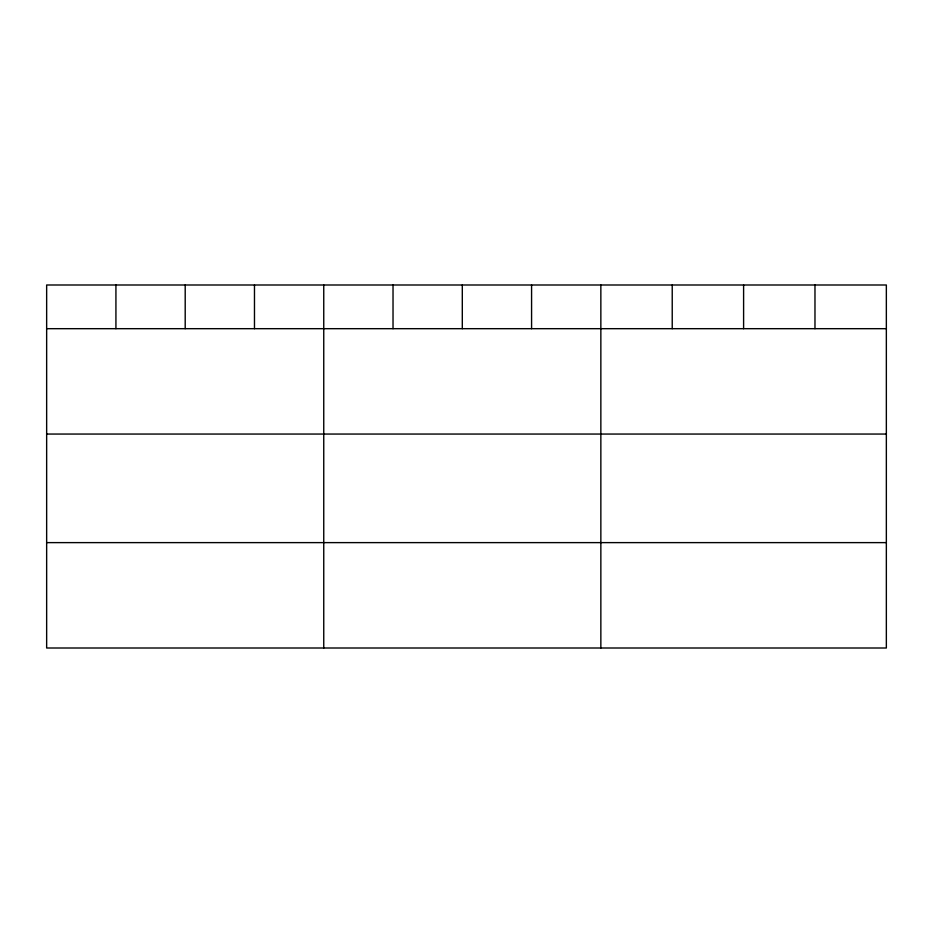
<?xml version="1.0" encoding="UTF-8"?>
<svg xmlns="http://www.w3.org/2000/svg" width="933" height="933" viewBox="0 0 933 933"><rect width="100%" height="100%" fill="white"/><g stroke="black" fill="none" stroke-linecap="round" stroke-linejoin="round"><path stroke-width="1.4" d="M886.35 328.684L886.35 648.003L46.65 648.003L46.65 284.997L886.35 284.997L886.35 328.684L46.65 328.684M46.65 434.055L886.35 434.055M46.65 542.621L886.35 542.621M814.975 284.997L814.975 328.684M743.601 284.997L743.601 328.684M672.226 284.997L672.226 328.684M600.852 284.997L600.852 648.003M531.577 284.997L531.577 328.684M462.301 284.997L462.301 328.684M393.026 284.997L393.026 328.684M323.751 284.997L323.751 648.003M254.476 284.997L254.476 328.684M185.201 284.997L185.201 328.684M115.925 284.997L115.925 328.684"/></g></svg>
